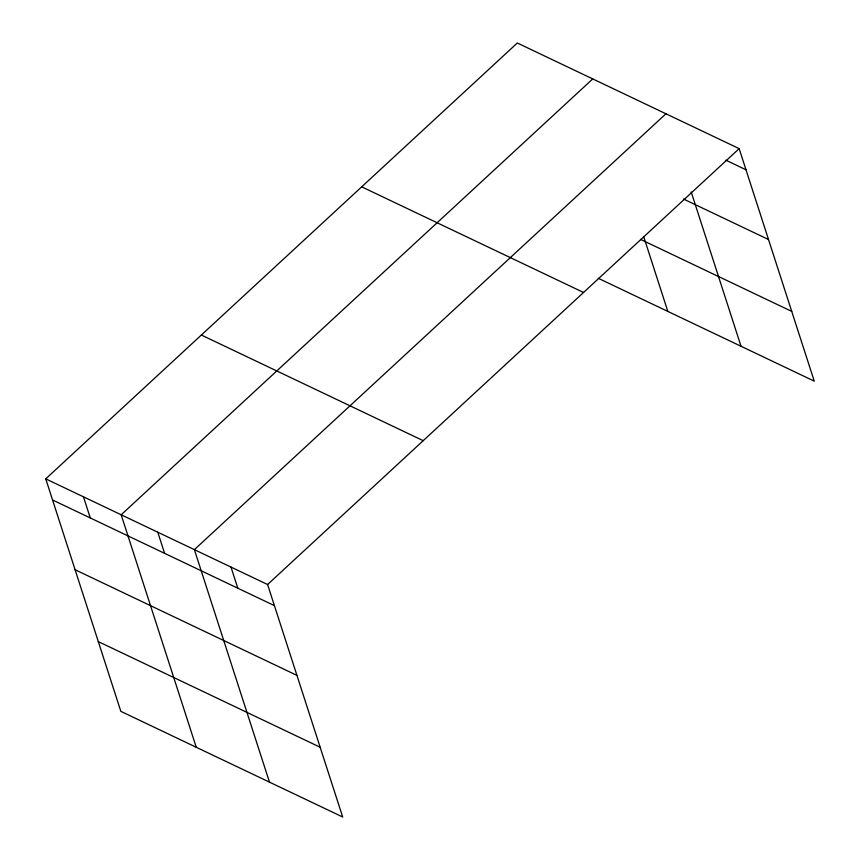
<?xml version="1.0" encoding="UTF-8"?>
<svg xmlns="http://www.w3.org/2000/svg" width="860" height="860" viewBox="0 0 860 860"><rect width="100%" height="100%" fill="white"/><g stroke="black" fill="none" stroke-linecap="round" stroke-linejoin="round"><path stroke-width="1.29" d="M45.741 478.859L267.589 584.51L342.688 817L120.841 711.36L45.741 478.859L517.312 43L739.159 148.64L814.259 381.141L598.302 278.296M592.744 78.916L121.174 514.785L196.263 747.275M665.952 113.778L194.381 549.648L269.481 782.138M267.589 584.51L739.159 148.64M725.915 160.207L745.986 169.764M683.496 199.036L768.517 239.521M640.592 239.413L791.727 311.385M361.694 186.835L583.542 292.475M201.358 335.024L423.206 440.675M52.567 499.983L274.415 605.634M75.099 569.739L296.947 675.38M98.309 641.603L320.156 747.243M691.203 191.974L741.04 346.279M643.678 236.618L667.833 311.417M230.985 567.073L237.811 588.197M157.778 532.211L164.604 553.335M83.463 496.822L90.278 517.946"/></g></svg>
